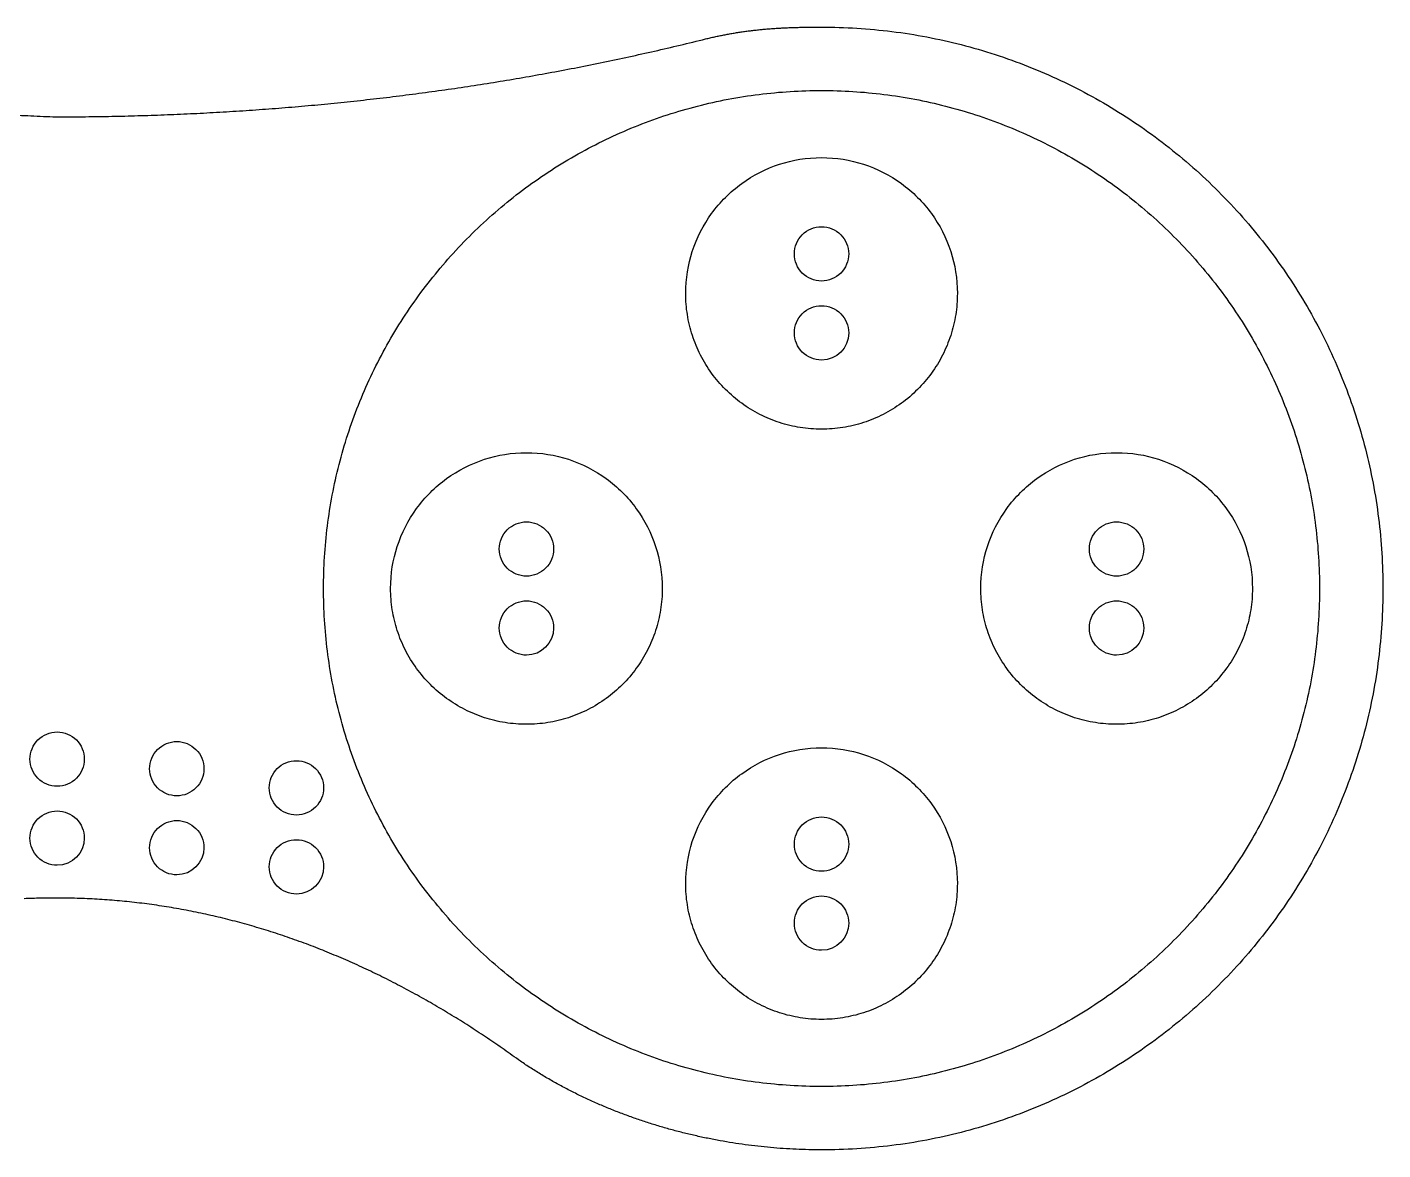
# Model space of a CAD drawing. Extents: x 27 to 174, y 196 to 259.
# Drawn here: x 98.9 to 173.8, y 196.5 to 258.5 of the extents above; entities that cross this region are included whole.
import ezdxf

# ---------------------------------------------------------------- set-up
doc = ezdxf.new("R2010")
doc.units = 0
doc.layers.add('Layer_1', color=7, linetype='CONTINUOUS')

msp = doc.modelspace()

# ---------------------------------------------------------------- linework, layer by layer
at = {"layer": 'Layer_1', "color": 1}
for points in [[(142.75267, 258.491859), (142.75267, 258.491859), (142.75267, 258.491859), (142.75267, 258.491859), (142.75267, 258.491859), (142.75267, 258.491859), (142.75267, 258.491859), (142.75267, 258.491859), (142.75267, 258.491859), (142.75267, 258.491859), (142.75267, 258.491859), (142.75267, 258.491859), (142.75267, 258.491859), (142.75267, 258.491859), (142.75267, 258.491859), (142.75267, 258.491859), (142.75267, 258.491859), (142.75267, 258.491859), (142.75267, 258.491859), (142.75267, 258.491859), (142.75267, 258.491859), (142.75267, 258.491859), (142.75267, 258.491859), (142.75267, 258.491859), (142.75267, 258.491859)], [(142.75267, 247.468976)], [(150.252666, 243.787697), (150.252666, 243.787697), (150.252666, 243.787697), (150.252666, 243.787697), (150.252666, 243.787697)], [(142.75267, 243.10642)], [(126.456837, 231.17314)], [(159.048502, 231.17314)], [(133.956833, 227.491861), (133.956833, 227.491861), (133.956833, 227.491861), (133.956833, 227.491861), (133.956833, 227.491861)], [(166.548498, 227.491861), (166.548498, 227.491861), (166.548498, 227.491861), (166.548498, 227.491861), (166.548498, 227.491861)], [(170.25267, 227.491859), (170.25267, 227.491859), (170.25267, 227.491859), (170.25267, 227.491859), (170.25267, 227.491859), (170.25267, 227.491859), (170.25267, 227.491859), (170.25267, 227.491859), (170.25267, 227.491859), (170.25267, 227.491859), (170.25267, 227.491859), (170.25267, 227.491859), (170.25267, 227.491859), (170.25267, 227.491859), (170.25267, 227.491859), (170.25267, 227.491859), (170.25267, 227.491859), (170.25267, 227.491859), (170.25267, 227.491859), (170.25267, 227.491859), (170.25267, 227.491859), (170.25267, 227.491859), (170.25267, 227.491859), (170.25267, 227.491859), (170.25267, 227.491859)], [(126.456837, 226.810584)], [(159.048502, 226.810584)], [(100.541521, 219.570992)], [(107.147085, 219.041828)], [(113.752652, 217.983501)], [(100.541521, 215.208436)], [(107.147085, 214.679272)], [(142.75267, 214.877307)], [(113.752652, 213.620945)], [(150.252666, 211.196028), (150.252666, 211.196028), (150.252666, 211.196028), (150.252666, 211.196028), (150.252666, 211.196028)], [(142.75267, 210.514751)]]:
    msp.add_lwpolyline(points, close=True, dxfattribs=at)
for points in [[(138.632759, 258.270058), (138.718552, 258.281535), (138.803963, 258.292439), (138.889049, 258.302798)], [(138.889049, 258.302798), (138.97472, 258.313229), (139.060062, 258.323106), (139.145131, 258.332459)], [(139.145131, 258.332459), (139.230997, 258.341898), (139.316586, 258.350803), (139.401958, 258.3592)], [(139.401958, 258.3592), (139.487888, 258.367653), (139.573598, 258.375592), (139.659148, 258.383046)], [(139.659148, 258.383046), (139.745201, 258.390544), (139.831093, 258.397551), (139.916884, 258.404097)], [(139.916884, 258.404097), (140.002675, 258.410643), (140.088367, 258.416728), (140.17402, 258.422382)], [(140.17402, 258.422382), (140.260112, 258.428064), (140.346165, 258.43331), (140.432242, 258.43815)], [(140.432242, 258.43815), (140.518027, 258.442973), (140.603836, 258.447393), (140.689731, 258.451439)], [(140.689731, 258.451439), (140.775347, 258.455471), (140.861049, 258.459132), (140.946899, 258.462451)], [(140.946899, 258.462451), (141.032497, 258.46576), (141.118242, 258.468728), (141.204195, 258.471385)], [(141.204195, 258.471385), (141.290147, 258.474043), (141.376307, 258.476388), (141.462736, 258.478452)], [(141.462736, 258.478452), (141.548301, 258.480495), (141.634129, 258.482261), (141.720279, 258.483778)], [(141.720279, 258.483778), (141.806093, 258.48529), (141.892227, 258.486555), (141.978739, 258.487601)], [(141.978739, 258.487601), (142.064139, 258.488634), (142.149908, 258.489453), (142.236101, 258.490086)], [(142.236101, 258.490086), (142.321959, 258.490716), (142.408238, 258.491162), (142.494994, 258.491448)], [(142.494994, 258.491448), (142.580406, 258.49173), (142.66628, 258.491859), (142.75267, 258.491859)], [(142.75267, 258.491859), (143.406594, 258.491859), (144.055789, 258.471612), (144.699663, 258.43171)], [(144.699663, 258.43171), (145.351477, 258.391315), (145.997838, 258.330779), (146.63813, 258.250715)], [(134.94141, 257.497992), (135.411123, 257.610191), (135.880517, 257.724898), (136.34959, 257.842127)], [(136.34959, 257.842127), (136.434092, 257.862345), (136.51793, 257.881946), (136.601143, 257.90095)], [(136.601143, 257.90095), (136.685895, 257.920305), (136.769998, 257.939039), (136.853494, 257.957173)], [(136.853494, 257.957173), (136.938315, 257.975595), (137.022509, 257.993397), (137.106118, 258.010599)], [(137.106118, 258.010599), (137.19105, 258.028072), (137.275378, 258.044927), (137.359147, 258.061184)], [(137.359147, 258.061184), (137.444236, 258.077697), (137.528749, 258.093593), (137.612732, 258.108895)], [(137.612732, 258.108895), (137.698203, 258.124468), (137.783127, 258.139424), (137.86755, 258.153789)], [(137.86755, 258.153789), (137.953148, 258.168353), (138.038233, 258.182308), (138.122856, 258.195679)], [(138.122856, 258.195679), (138.208426, 258.209199), (138.293523, 258.222121), (138.378201, 258.23447)], [(138.378201, 258.23447), (138.463461, 258.246905), (138.548295, 258.258759), (138.632759, 258.270058)], [(146.63813, 258.250715), (147.286067, 258.169695), (147.927789, 258.068678), (148.562659, 257.948302)], [(148.562659, 257.948302), (149.203697, 257.826756), (149.837748, 257.685474), (150.464159, 257.525109)], [(130.70048, 256.554411), (131.173404, 256.65197), (131.646021, 256.752003), (132.118328, 256.854525)], [(132.118328, 256.854525), (132.589638, 256.956832), (133.060639, 257.061617), (133.531326, 257.168897)], [(133.531326, 257.168897), (134.001669, 257.276099), (134.471698, 257.385792), (134.94141, 257.497992)], [(150.464159, 257.525109), (151.095482, 257.363487), (151.719044, 257.182484), (152.334172, 256.982769)], [(152.334172, 256.982769), (152.95381, 256.781591), (153.56489, 256.561427), (154.166726, 256.322964)], [(127.855772, 255.997969), (128.330704, 256.08583), (128.805338, 256.176143), (129.27967, 256.268922)], [(129.27967, 256.268922), (129.753577, 256.361617), (130.227182, 256.456775), (130.70048, 256.554411)], [(154.166726, 256.322964), (154.772133, 256.083087), (155.368185, 255.824692), (155.954185, 255.548479)], [(123.570208, 255.272467), (124.047625, 255.345867), (124.524756, 255.421678), (125.001597, 255.499915)], [(125.001597, 255.499915), (125.478051, 255.57809), (125.954216, 255.658687), (126.430088, 255.741723)], [(126.430088, 255.741723), (126.90561, 255.824698), (127.38084, 255.910108), (127.855772, 255.997969)], [(155.954185, 255.548479), (156.542916, 255.270979), (157.1215, 254.975494), (157.68923, 254.662732)], [(117.82497, 254.506061), (118.305107, 254.560475), (118.784976, 254.617241), (119.264574, 254.676376)], [(119.264574, 254.676376), (119.74382, 254.735468), (120.222796, 254.796925), (120.701495, 254.860762)], [(120.701495, 254.860762), (121.180194, 254.9246), (121.658617, 254.990819), (122.136759, 255.059434)], [(122.136759, 255.059434), (122.614858, 255.128043), (123.092676, 255.199049), (123.570208, 255.272467)], [(137.596474, 254.509262), (138.159998, 254.616158), (138.729607, 254.705859), (139.304737, 254.7778)], [(139.304737, 254.7778), (139.872772, 254.848853), (140.446192, 254.902582), (141.024451, 254.938439)], [(141.024451, 254.938439), (141.595972, 254.973879), (142.172221, 254.991863), (142.75267, 254.991863)], [(142.75267, 254.991863), (143.332764, 254.991863), (143.908663, 254.973901), (144.479841, 254.938504)], [(144.479841, 254.938504), (145.058063, 254.902671), (145.631448, 254.848969), (146.199448, 254.777944)], [(146.199448, 254.777944), (146.773806, 254.706125), (147.342659, 254.616592), (147.905443, 254.509911)], [(157.68923, 254.662732), (158.259114, 254.348784), (158.81806, 254.017429), (159.365353, 253.669382)], [(109.162371, 253.777695), (109.645057, 253.804446), (110.127504, 253.83345), (110.609707, 253.864723)], [(110.609707, 253.864723), (111.09144, 253.895965), (111.572929, 253.929471), (112.054169, 253.965257)], [(112.054169, 253.965257), (112.536116, 254.001096), (113.017814, 254.039221), (113.499258, 254.079649)], [(113.499258, 254.079649), (113.980703, 254.120077), (114.461894, 254.162807), (114.942827, 254.207856)], [(114.942827, 254.207856), (115.423633, 254.252893), (115.90418, 254.300247), (116.384466, 254.349935)], [(116.384466, 254.349935), (116.864898, 254.399637), (117.345067, 254.451674), (117.82497, 254.506061)], [(134.251356, 253.652635), (134.797109, 253.829863), (135.350346, 253.990487), (135.910471, 254.133913)], [(135.910471, 254.133913), (136.465893, 254.276134), (137.028088, 254.401444), (137.596474, 254.509262)], [(147.905443, 254.509911), (148.474322, 254.402075), (149.037, 254.276716), (149.592894, 254.134418)], [(149.592894, 254.134418), (150.153148, 253.991004), (150.706512, 253.830384), (151.252389, 253.653153)], [(97.699576, 253.661075), (98.16166, 253.638031), (98.624049, 253.616107), (99.086636, 253.59528)], [(99.086636, 253.59528), (99.549223, 253.574453), (100.012009, 253.554723), (100.47489, 253.536069)], [(100.47489, 253.536069), (100.95803, 253.536432), (101.44096, 253.538933), (101.923675, 253.543588)], [(101.923675, 253.543588), (102.406803, 253.548246), (102.889716, 253.555062), (103.37241, 253.564051)], [(103.37241, 253.564051), (103.85526, 253.573043), (104.337891, 253.584209), (104.820298, 253.597566)], [(104.820298, 253.597566), (105.303413, 253.610942), (105.786302, 253.626514), (106.268963, 253.644299)], [(106.268963, 253.644299), (106.751623, 253.662084), (107.234054, 253.682081), (107.716251, 253.704307)], [(107.716251, 253.704307), (108.198526, 253.726535), (108.680568, 253.750993), (109.162371, 253.777695)], [(131.040319, 252.380171), (131.5601, 252.625206), (132.088797, 252.854437), (132.625792, 253.067245)], [(132.625792, 253.067245), (133.159649, 253.27881), (133.701707, 253.474143), (134.251356, 253.652635)], [(151.252389, 253.653153), (151.802406, 253.474579), (152.344823, 253.279141), (152.879029, 253.067451)], [(152.879029, 253.067451), (153.415991, 252.854669), (153.944657, 252.625465), (154.464409, 252.38046)], [(159.365353, 253.669382), (159.913715, 253.320655), (160.450378, 252.955171), (160.97462, 252.573652)], [(129.501728, 251.594632), (130.005178, 251.872003), (130.518251, 252.134058), (131.040319, 252.380171)], [(154.464409, 252.38046), (154.986582, 252.134313), (155.499757, 251.872217), (156.003305, 251.594801)], [(160.97462, 252.573652), (161.500382, 252.191026), (162.013652, 251.792272), (162.513702, 251.378117)], [(128.014738, 250.7133), (128.500273, 251.022098), (128.996148, 251.316088), (129.501728, 251.594632)], [(156.003305, 251.594801), (156.508765, 251.316331), (157.004524, 251.022425), (157.489949, 250.713716)], [(138.344529, 249.856162), (138.974096, 250.314269), (139.67769, 250.676792), (140.433986, 250.922407)], [(140.433986, 250.922407), (141.164153, 251.159536), (141.943443, 251.287696), (142.752666, 251.287696)], [(142.752666, 251.287696), (143.561677, 251.287696), (144.34077, 251.159604), (145.070771, 250.922594)], [(145.070771, 250.922594), (145.827444, 250.676924), (146.531373, 250.314232), (147.161202, 249.855872)], [(162.513702, 251.378117), (163.013905, 250.963835), (163.50088, 250.534142), (163.973899, 250.089765)], [(126.586983, 249.741071), (127.052092, 250.079589), (127.528224, 250.403879), (128.014738, 250.7133)], [(157.489949, 250.713716), (157.976322, 250.404403), (158.45232, 250.080231), (158.917303, 249.741838)], [(163.973899, 250.089765), (164.44715, 249.645172), (164.906431, 249.185881), (165.351015, 248.712621)], [(125.221878, 248.680583), (125.665403, 249.047953), (126.120653, 249.401664), (126.586983, 249.741071)], [(136.684491, 248.196233), (137.14754, 248.832505), (137.708225, 249.393153), (138.344529, 249.856162)], [(147.161202, 249.855872), (147.797474, 249.392823), (148.358122, 248.832138), (148.821131, 248.195834)], [(158.917303, 249.741838), (159.383621, 249.402473), (159.838861, 249.048806), (160.282378, 248.681481)], [(123.927121, 247.538141), (124.346552, 247.932184), (124.778353, 248.313213), (125.221878, 248.680583)], [(160.282378, 248.681481), (160.726031, 248.314044), (161.157953, 247.93294), (161.577501, 247.538815)], [(165.351015, 248.712621), (165.795707, 248.239246), (166.225694, 247.751895), (166.640247, 247.251298)], [(135.617768, 246.105802), (135.863438, 246.862476), (136.22613, 247.566404), (136.684491, 248.196233)], [(148.821131, 248.195834), (149.279238, 247.566266), (149.641762, 246.862672), (149.887377, 246.106376)], [(122.705715, 246.316691), (123.100032, 246.736444), (123.507383, 247.143809), (123.927121, 247.538141)], [(141.69201, 247.029636), (141.973314, 247.310941), (142.354845, 247.468976), (142.75267, 247.468976)], [(142.75267, 247.468976), (143.150495, 247.468976), (143.532025, 247.310941), (143.81333, 247.029636)], [(161.577501, 247.538815), (161.997253, 247.144498), (162.404619, 246.737147), (162.798951, 246.317409)], [(166.640247, 247.251298), (167.05399, 246.751678), (167.45236, 246.238863), (167.83463, 245.713579)], [(141.25267, 245.968976), (141.25267, 246.366801), (141.410705, 246.748332), (141.69201, 247.029636)], [(143.81333, 247.029636), (144.094635, 246.748332), (144.25267, 246.366801), (144.25267, 245.968976)], [(121.56305, 245.021568), (121.930487, 245.465221), (122.31159, 245.897143), (122.705715, 246.316691)], [(135.252666, 243.787697), (135.252666, 244.596708), (135.380758, 245.375801), (135.617768, 246.105802)], [(141.69201, 244.908316), (141.410705, 245.18962), (141.25267, 245.571151), (141.25267, 245.968976)], [(144.25267, 245.968976), (144.25267, 245.571151), (144.094635, 245.18962), (143.81333, 244.908316)], [(149.887377, 246.106376), (150.124506, 245.37621), (150.252666, 244.59692), (150.252666, 243.787697)], [(162.798951, 246.317409), (163.192994, 245.897978), (163.574023, 245.466177), (163.941393, 245.022652)], [(167.83463, 245.713579), (168.216169, 245.189299), (168.58167, 244.652598), (168.930412, 244.104196)], [(120.502693, 243.656492), (120.842057, 244.12281), (121.195724, 244.578051), (121.56305, 245.021568)], [(142.75267, 244.468976), (142.354845, 244.468976), (141.973314, 244.627011), (141.69201, 244.908316)], [(143.81333, 244.908316), (143.532025, 244.627011), (143.150495, 244.468976), (142.75267, 244.468976)], [(163.941393, 245.022652), (164.308762, 244.579127), (164.662473, 244.123877), (165.00188, 243.657547)], [(168.930412, 244.104196), (169.278453, 243.556897), (169.609802, 242.997945), (169.923743, 242.428055)], [(119.530815, 242.229138), (119.840127, 242.715512), (120.1643, 243.191509), (120.502693, 243.656492)], [(135.345096, 242.613652), (135.283932, 242.999575), (135.252666, 243.392024), (135.252666, 243.787697)], [(150.252666, 243.787697), (150.252666, 243.392398), (150.221459, 243.000316), (150.160409, 242.614745)], [(165.00188, 243.657547), (165.340399, 243.192437), (165.664688, 242.716306), (165.974109, 242.229792)], [(135.619732, 241.470074), (135.498752, 241.842383), (135.406739, 242.224703), (135.345096, 242.613652)], [(141.25267, 241.60642), (141.25267, 242.004245), (141.410705, 242.385776), (141.69201, 242.66708)], [(141.69201, 242.66708), (141.973314, 242.948385), (142.354845, 243.10642), (142.75267, 243.10642)], [(142.75267, 243.10642), (143.150495, 243.10642), (143.532025, 242.948385), (143.81333, 242.66708)], [(143.81333, 242.66708), (144.094635, 242.385776), (144.25267, 242.004245), (144.25267, 241.60642)], [(150.160409, 242.614745), (150.098751, 242.225336), (150.006654, 241.842569), (149.885523, 241.469837)], [(118.64973, 240.742495), (118.9282, 241.247954), (119.222106, 241.743714), (119.530815, 242.229138)], [(165.974109, 242.229792), (166.282907, 241.744257), (166.576897, 241.248381), (166.855441, 240.742801)], [(169.923743, 242.428055), (170.236362, 241.860567), (170.531719, 241.282233), (170.809107, 240.693762)], [(136.07, 240.38298), (135.891687, 240.732988), (135.741126, 241.096491), (135.619732, 241.470074)], [(141.69201, 240.54576), (141.410705, 240.827064), (141.25267, 241.208595), (141.25267, 241.60642)], [(144.25267, 241.60642), (144.25267, 240.777993), (143.581097, 240.10642), (142.75267, 240.10642)], [(149.885523, 241.469837), (149.764116, 241.096258), (149.613543, 240.73276), (149.435218, 240.382758)], [(117.864071, 239.203598), (118.110218, 239.725771), (118.372314, 240.238946), (118.64973, 240.742495)], [(136.685198, 239.379034), (136.453443, 239.697986), (136.247909, 240.033766), (136.07, 240.38298)], [(142.75267, 240.10642), (142.354845, 240.10642), (141.973314, 240.264455), (141.69201, 240.54576)], [(149.435218, 240.382758), (149.257502, 240.03395), (149.052224, 239.698546), (148.820784, 239.379929)], [(166.855441, 240.742801), (167.132812, 240.239351), (167.394867, 239.726279), (167.64098, 239.204211)], [(170.809107, 240.693762), (171.085279, 240.107868), (171.34364, 239.511925), (171.583491, 238.906632)], [(117.17708, 237.618218), (117.389863, 238.15518), (117.619066, 238.683846), (117.864071, 239.203598)], [(137.449365, 238.484396), (137.169846, 238.763915), (136.914669, 239.063226), (136.685198, 239.379034)], [(148.820784, 239.379929), (148.591145, 239.063791), (148.33575, 238.764179), (148.055967, 238.484396)], [(167.64098, 239.204211), (167.886014, 238.68443), (168.115246, 238.155732), (168.328054, 237.618737)], [(171.583491, 238.906632), (171.82194, 238.304875), (172.042095, 237.693875), (172.243268, 237.07432)], [(138.344898, 237.719579), (138.02876, 237.949218), (137.729148, 238.204613), (137.449365, 238.484396)], [(148.055967, 238.484396), (147.776448, 238.204877), (147.477137, 237.9497), (147.161329, 237.720229)], [(116.591378, 235.991578), (116.769953, 236.541595), (116.96539, 237.084012), (117.17708, 237.618218)], [(139.347727, 237.105144), (138.998918, 237.282861), (138.663515, 237.488139), (138.344898, 237.719579)], [(147.161329, 237.720229), (146.842377, 237.488474), (146.506597, 237.28294), (146.157383, 237.105031)], [(168.328054, 237.618737), (168.539618, 237.08488), (168.734951, 236.542822), (168.913444, 235.993173)], [(140.434806, 236.65484), (140.061227, 236.776247), (139.697728, 236.92682), (139.347727, 237.105144)], [(141.579714, 236.379954), (141.190305, 236.441611), (140.807538, 236.533709), (140.434806, 236.65484)], [(145.070288, 236.654763), (144.697979, 236.533783), (144.31566, 236.441771), (143.92671, 236.380127)], [(146.157383, 237.105031), (145.807375, 236.926718), (145.443871, 236.776157), (145.070288, 236.654763)], [(172.243268, 237.07432), (172.443016, 236.459157), (172.624051, 235.835559), (172.785702, 235.204198)], [(116.110114, 234.332083), (116.253528, 234.892337), (116.414148, 235.445701), (116.591378, 235.991578)], [(142.752666, 236.287697), (142.357366, 236.287697), (141.965284, 236.318904), (141.579714, 236.379954)], [(143.92671, 236.380127), (143.540788, 236.318963), (143.148339, 236.287697), (142.752666, 236.287697)], [(168.913444, 235.993173), (169.090671, 235.44742), (169.251295, 234.894183), (169.394721, 234.334058)], [(172.785702, 235.204198), (172.94615, 234.577536), (173.0875, 233.943227), (173.209098, 233.301926)], [(122.048696, 233.560326), (122.678263, 234.018433), (123.381858, 234.380956), (124.138153, 234.626571)], [(124.138153, 234.626571), (124.86832, 234.8637), (125.64761, 234.99186), (126.456833, 234.99186)], [(126.456833, 234.99186), (127.265844, 234.99186), (128.044937, 234.863768), (128.774938, 234.626758)], [(128.774938, 234.626758), (129.531612, 234.381088), (130.23554, 234.018396), (130.865369, 233.560036)], [(154.640361, 233.560326), (155.269928, 234.018433), (155.973523, 234.380956), (156.729818, 234.626571)], [(156.729818, 234.626571), (157.459985, 234.8637), (158.239275, 234.99186), (159.048498, 234.99186)], [(159.048498, 234.99186), (159.857509, 234.99186), (160.636602, 234.863768), (161.366603, 234.626758)], [(161.366603, 234.626758), (162.123277, 234.381088), (162.827205, 234.018396), (163.457034, 233.560036)], [(115.734621, 232.644632), (115.842457, 233.213511), (115.967816, 233.776189), (116.110114, 234.332083)], [(169.394721, 234.334058), (169.536942, 233.778636), (169.662252, 233.216441), (169.77007, 232.648055)], [(120.388658, 231.900397), (120.851707, 232.536669), (121.412392, 233.097317), (122.048696, 233.560326)], [(130.865369, 233.560036), (131.501641, 233.096987), (132.06229, 232.536302), (132.525298, 231.899998)], [(152.980323, 231.900397), (153.443372, 232.536669), (154.004057, 233.097317), (154.640361, 233.560326)], [(163.457034, 233.560036), (164.093306, 233.096987), (164.653955, 232.536302), (165.116963, 231.899998)], [(173.209098, 233.301926), (173.329499, 232.666931), (173.430534, 232.025081), (173.511563, 231.377014)], [(115.466588, 230.938638), (115.538408, 231.512995), (115.62794, 232.081848), (115.734621, 232.644632)], [(169.77007, 232.648055), (169.876965, 232.084531), (169.966667, 231.514922), (170.038607, 230.939792)], [(119.321936, 229.809966), (119.567605, 230.56664), (119.930298, 231.270568), (120.388658, 231.900397)], [(132.525298, 231.899998), (132.983405, 231.27043), (133.345929, 230.566836), (133.591544, 229.81054)], [(151.913601, 229.809966), (152.15927, 230.56664), (152.521963, 231.270568), (152.980323, 231.900397)], [(165.116963, 231.899998), (165.57507, 231.27043), (165.937594, 230.566836), (166.183209, 229.81054)], [(173.511563, 231.377014), (173.591671, 230.736321), (173.652227, 230.089552), (173.692615, 229.437322)], [(115.306028, 229.21903), (115.341862, 229.797252), (115.395564, 230.370637), (115.466588, 230.938638)], [(124.956837, 229.67314), (124.956837, 230.070965), (125.114872, 230.452496), (125.396177, 230.7338)], [(125.396177, 230.7338), (125.677481, 231.015105), (126.059012, 231.17314), (126.456837, 231.17314)], [(126.456837, 231.17314), (126.854662, 231.17314), (127.236193, 231.015105), (127.517497, 230.7338)], [(127.517497, 230.7338), (127.798802, 230.452496), (127.956837, 230.070965), (127.956837, 229.67314)], [(157.548502, 229.67314), (157.548502, 230.070965), (157.706537, 230.452496), (157.987842, 230.7338)], [(157.987842, 230.7338), (158.269146, 231.015105), (158.650677, 231.17314), (159.048502, 231.17314)], [(159.048502, 231.17314), (159.446327, 231.17314), (159.827858, 231.015105), (160.109162, 230.7338)], [(160.109162, 230.7338), (160.390467, 230.452496), (160.548502, 230.070965), (160.548502, 229.67314)], [(170.038607, 230.939792), (170.109661, 230.371757), (170.163389, 229.798337), (170.199247, 229.220078)], [(115.25267, 227.491859), (115.25267, 228.071953), (115.270631, 228.647852), (115.306028, 229.21903)], [(118.956833, 227.491861), (118.956833, 228.300872), (119.084926, 229.079965), (119.321936, 229.809966)], [(125.396177, 228.61248), (125.114872, 228.893784), (124.956837, 229.275315), (124.956837, 229.67314)], [(127.956837, 229.67314), (127.956837, 229.275315), (127.798802, 228.893784), (127.517497, 228.61248)], [(133.591544, 229.81054), (133.828673, 229.080374), (133.956833, 228.301084), (133.956833, 227.491861)], [(151.548498, 227.491861), (151.548498, 228.300872), (151.676591, 229.079965), (151.913601, 229.809966)], [(157.987842, 228.61248), (157.706537, 228.893784), (157.548502, 229.275315), (157.548502, 229.67314)], [(160.548502, 229.67314), (160.548502, 229.275315), (160.390467, 228.893784), (160.109162, 228.61248)], [(166.183209, 229.81054), (166.420338, 229.080374), (166.548498, 228.301084), (166.548498, 227.491861)], [(170.199247, 229.220078), (170.234687, 228.648557), (170.25267, 228.072308), (170.25267, 227.491859)], [(173.692615, 229.437322), (173.732455, 228.793949), (173.75267, 228.145263), (173.75267, 227.491856)], [(126.456837, 228.17314), (126.059012, 228.17314), (125.677481, 228.331175), (125.396177, 228.61248)], [(127.517497, 228.61248), (127.236193, 228.331175), (126.854662, 228.17314), (126.456837, 228.17314)], [(159.048502, 228.17314), (158.650677, 228.17314), (158.269146, 228.331175), (157.987842, 228.61248)], [(160.109162, 228.61248), (159.827858, 228.331175), (159.446327, 228.17314), (159.048502, 228.17314)], [(115.306093, 225.76364), (115.270653, 226.335161), (115.25267, 226.91141), (115.25267, 227.491859)], [(119.049263, 226.317816), (118.988099, 226.703739), (118.956833, 227.096188), (118.956833, 227.491861)], [(133.956833, 227.491861), (133.956833, 227.096562), (133.925626, 226.70448), (133.864576, 226.318909)], [(151.640928, 226.317816), (151.579764, 226.703739), (151.548498, 227.096188), (151.548498, 227.491861)], [(166.548498, 227.491861), (166.548498, 227.096562), (166.517291, 226.70448), (166.456241, 226.318909)], [(170.25267, 227.491859), (170.25267, 226.911765), (170.234709, 226.335866), (170.199312, 225.764688)], [(173.75267, 227.491856), (173.75267, 226.837932), (173.732423, 226.188737), (173.692521, 225.544863)], [(119.323899, 225.174238), (119.202919, 225.546547), (119.110907, 225.928867), (119.049263, 226.317816)], [(124.956837, 225.310584), (124.956837, 225.708409), (125.114872, 226.08994), (125.396177, 226.371244)], [(125.396177, 226.371244), (125.677481, 226.652549), (126.059012, 226.810584), (126.456837, 226.810584)], [(126.456837, 226.810584), (126.854662, 226.810584), (127.236193, 226.652549), (127.517497, 226.371244)], [(127.517497, 226.371244), (127.798802, 226.08994), (127.956837, 225.708409), (127.956837, 225.310584)], [(133.864576, 226.318909), (133.802919, 225.9295), (133.710821, 225.546733), (133.58969, 225.174001)], [(151.915564, 225.174238), (151.794584, 225.546547), (151.702572, 225.928867), (151.640928, 226.317816)], [(157.548502, 225.310584), (157.548502, 225.708409), (157.706537, 226.08994), (157.987842, 226.371244)], [(157.987842, 226.371244), (158.269146, 226.652549), (158.650677, 226.810584), (159.048502, 226.810584)], [(159.048502, 226.810584), (159.446327, 226.810584), (159.827858, 226.652549), (160.109162, 226.371244)], [(160.109162, 226.371244), (160.390467, 226.08994), (160.548502, 225.708409), (160.548502, 225.310584)], [(166.456241, 226.318909), (166.394584, 225.9295), (166.302486, 225.546733), (166.181355, 225.174001)], [(115.466733, 224.043926), (115.39568, 224.611961), (115.341951, 225.185381), (115.306093, 225.76364)], [(170.199312, 225.764688), (170.163478, 225.186466), (170.109776, 224.613081), (170.038752, 224.045081)], [(173.692521, 225.544863), (173.652126, 224.893049), (173.59159, 224.246688), (173.511526, 223.606396)], [(119.774167, 224.087144), (119.595854, 224.437152), (119.445293, 224.800655), (119.323899, 225.174238)], [(125.396177, 224.249924), (125.114872, 224.531228), (124.956837, 224.912759), (124.956837, 225.310584)], [(127.956837, 225.310584), (127.956837, 224.482157), (127.285264, 223.810584), (126.456837, 223.810584)], [(133.58969, 225.174001), (133.468283, 224.800422), (133.31771, 224.436924), (133.139386, 224.086922)], [(152.365832, 224.087144), (152.187519, 224.437152), (152.036958, 224.800655), (151.915564, 225.174238)], [(157.987842, 224.249924), (157.706537, 224.531228), (157.548502, 224.912759), (157.548502, 225.310584)], [(160.548502, 225.310584), (160.548502, 224.482157), (159.876929, 223.810584), (159.048502, 223.810584)], [(166.181355, 225.174001), (166.059948, 224.800422), (165.909375, 224.436924), (165.731051, 224.086922)], [(115.73527, 222.335663), (115.628375, 222.899187), (115.538674, 223.468797), (115.466733, 224.043926)], [(120.389365, 223.083198), (120.15761, 223.40215), (119.952076, 223.73793), (119.774167, 224.087144)], [(126.456837, 223.810584), (126.059012, 223.810584), (125.677481, 223.968619), (125.396177, 224.249924)], [(133.139386, 224.086922), (132.961669, 223.738114), (132.756391, 223.40271), (132.524951, 223.084093)], [(152.98103, 223.083198), (152.749275, 223.40215), (152.543741, 223.73793), (152.365832, 224.087144)], [(159.048502, 223.810584), (158.650677, 223.810584), (158.269146, 223.968619), (157.987842, 224.249924)], [(165.731051, 224.086922), (165.553334, 223.738114), (165.348056, 223.40271), (165.116616, 223.084093)], [(170.038752, 224.045081), (169.966932, 223.470723), (169.8774, 222.90187), (169.770719, 222.339086)], [(173.511526, 223.606396), (173.430506, 222.95846), (173.329489, 222.316737), (173.209113, 221.681867)], [(121.153532, 222.18856), (120.874013, 222.468079), (120.618836, 222.76739), (120.389365, 223.083198)], [(132.524951, 223.084093), (132.295312, 222.767955), (132.039917, 222.468343), (131.760134, 222.18856)], [(153.745197, 222.18856), (153.465678, 222.468079), (153.210501, 222.76739), (152.98103, 223.083198)], [(165.116616, 223.084093), (164.886977, 222.767955), (164.631582, 222.468343), (164.351799, 222.18856)], [(116.11062, 220.64966), (115.968398, 221.205082), (115.843088, 221.767277), (115.73527, 222.335663)], [(122.049065, 221.423743), (121.732927, 221.653382), (121.433315, 221.908777), (121.153532, 222.18856)], [(131.760134, 222.18856), (131.480615, 221.909041), (131.181304, 221.653864), (130.865496, 221.424393)], [(154.64073, 221.423743), (154.324592, 221.653382), (154.02498, 221.908777), (153.745197, 222.18856)], [(164.351799, 222.18856), (164.07228, 221.909041), (163.772969, 221.653864), (163.457161, 221.424393)], [(169.770719, 222.339086), (169.662882, 221.770207), (169.537524, 221.20753), (169.395226, 220.651635)], [(173.209113, 221.681867), (173.087567, 221.04083), (172.946285, 220.406778), (172.78592, 219.780367)], [(123.051894, 220.809308), (122.703086, 220.987025), (122.367682, 221.192303), (122.049065, 221.423743)], [(130.865496, 221.424393), (130.546544, 221.192638), (130.210764, 220.987104), (129.86155, 220.809195)], [(155.643559, 220.809308), (155.294751, 220.987025), (154.959347, 221.192303), (154.64073, 221.423743)], [(163.457161, 221.424393), (163.138209, 221.192638), (162.802429, 220.987104), (162.453215, 220.809195)], [(116.591897, 218.990545), (116.41467, 219.536298), (116.254045, 220.089535), (116.11062, 220.64966)], [(124.138973, 220.359004), (123.765394, 220.480411), (123.401896, 220.630984), (123.051894, 220.809308)], [(125.283881, 220.084118), (124.894472, 220.145775), (124.511705, 220.237873), (124.138973, 220.359004)], [(128.774456, 220.358927), (128.402147, 220.237947), (128.019827, 220.145935), (127.630878, 220.084291)], [(129.86155, 220.809195), (129.511542, 220.630882), (129.148039, 220.480321), (128.774456, 220.358927)], [(156.730638, 220.359004), (156.357059, 220.480411), (155.993561, 220.630984), (155.643559, 220.809308)], [(157.875546, 220.084118), (157.486137, 220.145775), (157.10337, 220.237873), (156.730638, 220.359004)], [(161.366121, 220.358927), (160.993812, 220.237947), (160.611492, 220.145935), (160.222543, 220.084291)], [(162.453215, 220.809195), (162.103207, 220.630882), (161.739704, 220.480321), (161.366121, 220.358927)], [(169.395226, 220.651635), (169.251812, 220.091381), (169.091192, 219.538017), (168.913961, 218.99214)], [(99.480861, 219.131652), (99.762165, 219.412957), (100.143696, 219.570992), (100.541521, 219.570992)], [(100.541521, 219.570992), (100.939346, 219.570992), (101.320877, 219.412957), (101.602181, 219.131652)], [(126.456833, 219.991861), (126.061534, 219.991861), (125.669452, 220.023068), (125.283881, 220.084118)], [(127.630878, 220.084291), (127.244955, 220.023127), (126.852506, 219.991861), (126.456833, 219.991861)], [(159.048498, 219.991861), (158.653199, 219.991861), (158.261117, 220.023068), (157.875546, 220.084118)], [(160.222543, 220.084291), (159.83662, 220.023127), (159.444171, 219.991861), (159.048498, 219.991861)], [(172.78592, 219.780367), (172.624299, 219.149044), (172.443295, 218.525483), (172.243581, 217.910354)], [(99.041521, 218.070992), (99.041521, 218.468817), (99.199556, 218.850348), (99.480861, 219.131652)], [(101.602181, 219.131652), (101.883486, 218.850348), (102.041521, 218.468817), (102.041521, 218.070992)], [(106.086425, 218.602488), (106.367729, 218.883793), (106.74926, 219.041828), (107.147085, 219.041828)], [(107.147085, 219.041828), (107.54491, 219.041828), (107.926441, 218.883793), (108.207745, 218.602488)], [(117.177287, 217.364981), (116.965722, 217.898838), (116.770389, 218.440896), (116.591897, 218.990545)], [(140.433986, 218.330738), (141.164153, 218.567867), (141.943443, 218.696027), (142.752666, 218.696027)], [(142.752666, 218.696027), (143.561677, 218.696027), (144.34077, 218.567935), (145.070771, 218.330925)], [(168.913961, 218.99214), (168.735387, 218.442123), (168.539949, 217.899706), (168.328259, 217.365501)], [(99.480861, 217.010332), (99.199556, 217.291636), (99.041521, 217.673167), (99.041521, 218.070992)], [(102.041521, 218.070992), (102.041521, 217.673167), (101.883486, 217.291636), (101.602181, 217.010332)], [(105.647085, 217.541828), (105.647085, 217.939653), (105.80512, 218.321184), (106.086425, 218.602488)], [(108.207745, 218.602488), (108.48905, 218.321184), (108.647085, 217.939653), (108.647085, 217.541828)], [(112.691992, 217.544161), (112.973296, 217.825466), (113.354827, 217.983501), (113.752652, 217.983501)], [(113.752652, 217.983501), (114.150477, 217.983501), (114.532008, 217.825466), (114.813312, 217.544161)], [(138.344529, 217.264493), (138.974096, 217.7226), (139.67769, 218.085123), (140.433986, 218.330738)], [(145.070771, 218.330925), (145.827444, 218.085255), (146.531373, 217.722563), (147.161202, 217.264203)], [(172.243581, 217.910354), (172.042403, 217.290717), (171.822239, 216.679637), (171.583776, 216.0778)], [(106.086425, 216.481168), (105.80512, 216.762472), (105.647085, 217.144003), (105.647085, 217.541828)], [(108.647085, 217.541828), (108.647085, 217.144003), (108.48905, 216.762472), (108.207745, 216.481168)], [(112.252652, 216.483501), (112.252652, 216.881326), (112.410687, 217.262857), (112.691992, 217.544161)], [(114.813312, 217.544161), (115.094617, 217.262857), (115.252652, 216.881326), (115.252652, 216.483501)], [(117.864361, 215.779508), (117.619326, 216.299289), (117.390095, 216.827986), (117.177287, 217.364981)], [(136.684491, 215.604564), (137.14754, 216.240836), (137.708225, 216.801484), (138.344529, 217.264493)], [(147.161202, 217.264203), (147.797474, 216.801154), (148.358122, 216.240469), (148.821131, 215.604165)], [(168.328259, 217.365501), (168.115477, 216.828538), (167.886273, 216.299872), (167.641268, 215.78012)], [(100.541521, 216.570992), (100.143696, 216.570992), (99.762165, 216.729027), (99.480861, 217.010332)], [(101.602181, 217.010332), (101.320877, 216.729027), (100.939346, 216.570992), (100.541521, 216.570992)], [(107.147085, 216.041828), (106.74926, 216.041828), (106.367729, 216.199863), (106.086425, 216.481168)], [(108.207745, 216.481168), (107.926441, 216.199863), (107.54491, 216.041828), (107.147085, 216.041828)], [(112.691992, 215.422841), (112.410687, 215.704145), (112.252652, 216.085676), (112.252652, 216.483501)], [(115.252652, 216.483501), (115.252652, 216.085676), (115.094617, 215.704145), (114.813312, 215.422841)], [(118.649899, 214.240917), (118.372529, 214.744367), (118.110473, 215.25744), (117.864361, 215.779508)], [(167.641268, 215.78012), (167.395122, 215.257947), (167.133026, 214.744772), (166.855609, 214.241223)], [(171.583776, 216.0778), (171.343898, 215.472394), (171.085503, 214.876342), (170.80929, 214.290342)], [(99.480861, 214.769096), (99.762165, 215.050401), (100.143696, 215.208436), (100.541521, 215.208436)], [(100.541521, 215.208436), (100.939346, 215.208436), (101.320877, 215.050401), (101.602181, 214.769096)], [(113.752652, 214.983501), (113.354827, 214.983501), (112.973296, 215.141536), (112.691992, 215.422841)], [(114.813312, 215.422841), (114.532008, 215.141536), (114.150477, 214.983501), (113.752652, 214.983501)], [(135.617768, 213.514133), (135.863438, 214.270807), (136.22613, 214.974735), (136.684491, 215.604564)], [(148.821131, 215.604165), (149.279238, 214.974597), (149.641762, 214.271003), (149.887377, 213.514707)], [(99.041521, 213.708436), (99.041521, 214.106261), (99.199556, 214.487792), (99.480861, 214.769096)], [(101.602181, 214.769096), (101.883486, 214.487792), (102.041521, 214.106261), (102.041521, 213.708436)], [(105.647085, 213.179272), (105.647085, 213.577097), (105.80512, 213.958628), (106.086425, 214.239932)], [(106.086425, 214.239932), (106.367729, 214.521237), (106.74926, 214.679272), (107.147085, 214.679272)], [(107.147085, 214.679272), (107.54491, 214.679272), (107.926441, 214.521237), (108.207745, 214.239932)], [(108.207745, 214.239932), (108.48905, 213.958628), (108.647085, 213.577097), (108.647085, 213.179272)], [(119.531231, 212.753927), (119.222433, 213.239462), (118.928444, 213.735337), (118.649899, 214.240917)], [(141.25267, 213.377307), (141.25267, 213.775132), (141.410705, 214.156663), (141.69201, 214.437967)], [(141.69201, 214.437967), (141.973314, 214.719272), (142.354845, 214.877307), (142.75267, 214.877307)], [(142.75267, 214.877307), (143.150495, 214.877307), (143.532025, 214.719272), (143.81333, 214.437967)], [(143.81333, 214.437967), (144.094635, 214.156663), (144.25267, 213.775132), (144.25267, 213.377307)], [(166.855609, 214.241223), (166.57714, 213.735764), (166.283233, 213.240005), (165.974525, 212.75458)], [(170.80929, 214.290342), (170.53179, 213.701611), (170.236305, 213.123027), (169.923544, 212.555297)], [(99.480861, 212.647776), (99.199556, 212.92908), (99.041521, 213.310611), (99.041521, 213.708436)], [(102.041521, 213.708436), (102.041521, 212.880009), (101.369948, 212.208436), (100.541521, 212.208436)], [(112.691992, 213.181605), (112.973296, 213.46291), (113.354827, 213.620945), (113.752652, 213.620945)], [(113.752652, 213.620945), (114.150477, 213.620945), (114.532008, 213.46291), (114.813312, 213.181605)], [(135.252666, 211.196028), (135.252666, 212.005039), (135.380758, 212.784132), (135.617768, 213.514133)], [(149.887377, 213.514707), (150.124506, 212.784541), (150.252666, 212.005251), (150.252666, 211.196028)], [(100.541521, 212.208436), (100.143696, 212.208436), (99.762165, 212.366471), (99.480861, 212.647776)], [(106.086425, 212.118612), (105.80512, 212.399916), (105.647085, 212.781447), (105.647085, 213.179272)], [(108.647085, 213.179272), (108.647085, 212.350845), (107.975512, 211.679272), (107.147085, 211.679272)], [(112.252652, 212.120945), (112.252652, 212.51877), (112.410687, 212.900301), (112.691992, 213.181605)], [(114.813312, 213.181605), (115.094617, 212.900301), (115.252652, 212.51877), (115.252652, 212.120945)], [(120.50346, 211.326172), (120.164942, 211.791281), (119.840652, 212.267413), (119.531231, 212.753927)], [(141.69201, 212.316647), (141.410705, 212.597951), (141.25267, 212.979482), (141.25267, 213.377307)], [(144.25267, 213.377307), (144.25267, 212.979482), (144.094635, 212.597951), (143.81333, 212.316647)], [(165.974525, 212.75458), (165.665212, 212.268207), (165.34104, 211.792209), (165.002647, 211.327226)], [(107.147085, 211.679272), (106.74926, 211.679272), (106.367729, 211.837307), (106.086425, 212.118612)], [(112.691992, 211.060285), (112.410687, 211.341589), (112.252652, 211.72312), (112.252652, 212.120945)], [(115.252652, 212.120945), (115.252652, 211.292518), (114.581079, 210.620945), (113.752652, 210.620945)], [(142.75267, 211.877307), (142.354845, 211.877307), (141.973314, 212.035342), (141.69201, 212.316647)], [(143.81333, 212.316647), (143.532025, 212.035342), (143.150495, 211.877307), (142.75267, 211.877307)], [(169.923544, 212.555297), (169.609596, 211.985413), (169.27824, 211.426467), (168.930193, 210.879175)], [(121.563948, 209.961067), (121.196578, 210.404592), (120.842867, 210.859842), (120.50346, 211.326172)], [(135.345096, 210.021983), (135.283932, 210.407906), (135.252666, 210.800355), (135.252666, 211.196028)], [(150.252666, 211.196028), (150.252666, 210.800729), (150.221459, 210.408647), (150.160409, 210.023076)], [(165.002647, 211.327226), (164.663282, 210.860908), (164.309615, 210.405668), (163.94229, 209.962151)], [(99.631349, 210.388429), (99.327762, 210.381911), (99.025013, 210.372326), (98.723121, 210.359655)], [(100.5417, 210.398786), (100.237429, 210.398373), (99.933972, 210.394925), (99.631349, 210.388429)], [(101.645308, 210.381449), (101.278665, 210.392447), (100.910795, 210.398249), (100.5417, 210.398786)], [(113.752652, 210.620945), (113.354827, 210.620945), (112.973296, 210.77898), (112.691992, 211.060285)], [(141.69201, 210.075411), (141.973314, 210.356716), (142.354845, 210.514751), (142.75267, 210.514751)], [(142.75267, 210.514751), (143.150495, 210.514751), (143.532025, 210.356716), (143.81333, 210.075411)], [(168.930193, 210.879175), (168.581466, 210.330812), (168.215983, 209.794149), (167.834463, 209.269907)], [(102.747974, 210.332561), (102.381662, 210.354068), (102.014106, 210.370387), (101.645308, 210.381449)], [(103.847978, 210.252127), (103.482567, 210.284124), (103.115898, 210.310959), (102.747974, 210.332561)], [(104.946463, 210.140014), (104.581575, 210.182557), (104.215412, 210.219952), (103.847978, 210.252127)], [(106.040094, 209.996606), (105.676832, 210.049535), (105.312288, 210.097362), (104.946463, 210.140014)], [(107.128795, 209.822098), (106.767186, 209.885348), (106.404284, 209.943541), (106.040094, 209.996606)], [(108.21396, 209.616396), (107.853542, 209.69001), (107.49182, 209.758602), (107.128795, 209.822098)], [(122.70639, 208.66631), (122.312347, 209.085741), (121.931318, 209.517541), (121.563948, 209.961067)], [(135.619732, 208.878405), (135.498752, 209.250714), (135.406739, 209.633034), (135.345096, 210.021983)], [(141.25267, 209.014751), (141.25267, 209.412576), (141.410705, 209.794107), (141.69201, 210.075411)], [(143.81333, 210.075411), (144.094635, 209.794107), (144.25267, 209.412576), (144.25267, 209.014751)], [(150.160409, 210.023076), (150.098751, 209.633667), (150.006654, 209.2509), (149.885523, 208.878168)], [(163.94229, 209.962151), (163.574853, 209.518498), (163.193749, 209.086575), (162.799625, 208.667028)], [(109.292347, 209.380317), (108.934194, 209.463992), (108.574731, 209.54271), (108.21396, 209.616396)], [(110.363571, 209.11431), (110.007809, 209.207894), (109.650734, 209.296588), (109.292347, 209.380317)], [(111.426137, 208.819189), (111.073262, 208.922396), (110.719072, 209.020795), (110.363571, 209.11431)], [(141.69201, 207.954091), (141.410705, 208.235395), (141.25267, 208.616926), (141.25267, 209.014751)], [(144.25267, 209.014751), (144.25267, 208.186324), (143.581097, 207.514751), (142.75267, 207.514751)], [(167.834463, 209.269907), (167.451838, 208.744145), (167.053084, 208.230875), (166.638929, 207.730826)], [(112.479727, 208.495564), (112.129844, 208.608189), (111.778646, 208.716088), (111.426137, 208.819189)], [(113.525431, 208.143586), (113.178179, 208.265588), (112.82961, 208.382939), (112.479727, 208.495564)], [(114.561719, 207.764274), (114.217605, 207.895301), (113.872174, 208.021762), (113.525431, 208.143586)], [(123.927839, 207.444903), (123.508087, 207.83922), (123.100722, 208.246571), (122.70639, 208.66631)], [(136.07, 207.791311), (135.891687, 208.141319), (135.741126, 208.504822), (135.619732, 208.878405)], [(149.885523, 208.878168), (149.764116, 208.504589), (149.613543, 208.141091), (149.435218, 207.791089)], [(162.799625, 208.667028), (162.405308, 208.247275), (161.997957, 207.83991), (161.578219, 207.445578)], [(115.588446, 207.358257), (115.247517, 207.498098), (114.905274, 207.633461), (114.561719, 207.764274)], [(125.222962, 206.302238), (124.77931, 206.669675), (124.347387, 207.050779), (123.927839, 207.444903)], [(136.685198, 206.787365), (136.453443, 207.106317), (136.247909, 207.442097), (136.07, 207.791311)], [(142.75267, 207.514751), (142.354845, 207.514751), (141.973314, 207.672786), (141.69201, 207.954091)], [(149.435218, 207.791089), (149.257502, 207.442281), (149.052224, 207.106877), (148.820784, 206.78826)], [(161.578219, 207.445578), (161.158787, 207.051535), (160.726987, 206.670506), (160.283462, 206.303136)], [(166.638929, 207.730826), (166.224647, 207.230623), (165.794954, 206.743648), (165.350577, 206.270628)], [(116.604316, 206.926686), (116.267001, 207.074946), (115.928377, 207.218827), (115.588446, 207.358257)], [(117.60945, 206.470196), (117.275708, 206.626665), (116.940663, 206.778852), (116.604316, 206.926686)], [(137.449365, 205.892727), (137.169846, 206.172246), (136.914669, 206.471557), (136.685198, 206.787365)], [(148.820784, 206.78826), (148.591145, 206.472122), (148.33575, 206.17251), (148.055967, 205.892727)], [(118.602889, 205.989946), (118.273038, 206.154231), (117.941891, 206.314338), (117.60945, 206.470196)], [(119.584721, 205.486651), (119.258732, 205.658515), (118.931453, 205.826303), (118.602889, 205.989946)], [(126.588038, 205.241881), (126.12172, 205.581245), (125.66648, 205.934913), (125.222962, 206.302238)], [(160.283462, 206.303136), (159.839936, 205.935766), (159.384687, 205.582055), (158.918357, 205.242648)], [(165.350577, 206.270628), (164.905984, 205.797378), (164.446693, 205.338097), (163.973433, 204.893513)], [(120.555033, 204.961017), (120.232876, 205.140225), (119.909438, 205.31546), (119.584721, 205.486651)], [(128.015392, 204.270003), (127.529018, 204.579315), (127.053021, 204.903488), (126.588038, 205.241881)], [(138.344898, 205.12791), (138.02876, 205.357549), (137.729148, 205.612944), (137.449365, 205.892727)], [(148.055967, 205.892727), (147.776448, 205.613208), (147.477137, 205.358031), (147.161329, 205.12856)], [(158.918357, 205.242648), (158.453247, 204.904129), (157.977116, 204.57984), (157.490602, 204.270419)], [(121.51274, 204.41442), (121.194774, 204.600506), (120.875537, 204.782728), (120.555033, 204.961017)], [(122.458712, 203.847161), (122.144649, 204.040034), (121.829324, 204.229142), (121.51274, 204.41442)], [(139.347727, 204.513475), (138.998918, 204.691192), (138.663515, 204.89647), (138.344898, 205.12791)], [(140.434806, 204.063171), (140.061227, 204.184578), (139.697728, 204.335151), (139.347727, 204.513475)], [(146.157383, 204.513362), (145.807375, 204.335049), (145.443871, 204.184488), (145.070288, 204.063094)], [(147.161329, 205.12856), (146.842377, 204.896805), (146.506597, 204.691271), (146.157383, 204.513362)], [(163.973433, 204.893513), (163.500058, 204.448821), (163.012707, 204.018834), (162.51211, 203.604282)], [(123.393473, 203.259661), (123.083139, 203.459185), (122.771551, 203.65504), (122.458712, 203.847161)], [(129.502035, 203.388918), (128.996576, 203.667388), (128.500816, 203.961294), (128.015392, 204.270003)], [(141.579714, 203.788285), (141.190305, 203.849942), (140.807538, 203.94204), (140.434806, 204.063171)], [(142.752666, 203.696028), (142.357366, 203.696028), (141.965284, 203.727235), (141.579714, 203.788285)], [(143.92671, 203.788458), (143.540788, 203.727294), (143.148339, 203.696028), (142.752666, 203.696028)], [(145.070288, 204.063094), (144.697979, 203.942114), (144.31566, 203.850102), (143.92671, 203.788458)], [(157.490602, 204.270419), (157.005067, 203.961621), (156.509192, 203.667631), (156.003611, 203.389087)], [(124.315084, 202.653931), (124.00912, 202.859421), (123.701916, 203.061353), (123.393473, 203.259661)], [(131.040932, 202.603259), (130.518758, 202.849406), (130.005583, 203.111501), (129.502035, 203.388918)], [(156.003611, 203.389087), (155.500162, 203.111716), (154.987089, 202.849661), (154.465021, 202.603548)], [(162.51211, 203.604282), (162.01249, 203.190538), (161.499675, 202.792169), (160.974391, 202.409898)], [(125.224657, 202.030068), (124.922696, 202.241502), (124.619504, 202.449478), (124.315084, 202.653931)], [(132.626312, 201.916268), (132.08935, 202.12905), (131.560683, 202.358254), (131.040932, 202.603259)], [(154.465021, 202.603548), (153.94524, 202.358513), (153.416542, 202.129282), (152.879548, 201.916474)], [(160.974391, 202.409898), (160.450112, 202.02836), (159.913411, 201.662859), (159.365009, 201.314117)], [(126.12262, 201.388536), (125.824519, 201.605763), (125.525198, 201.819629), (125.224657, 202.030068)], [(134.252951, 201.330566), (133.702934, 201.50914), (133.160518, 201.704578), (132.626312, 201.916268)], [(152.879548, 201.916474), (152.345691, 201.704909), (151.803633, 201.509576), (151.253984, 201.331084)], [(126.709475, 201.000469), (126.511223, 201.127472), (126.315569, 201.256842), (126.12262, 201.388536)], [(127.307167, 200.629453), (127.10545, 200.750769), (126.906184, 200.874454), (126.709475, 201.000469)], [(135.912446, 200.849301), (135.352192, 200.992715), (134.798828, 201.153335), (134.252951, 201.330566)], [(137.599897, 200.473808), (137.031018, 200.581644), (136.468341, 200.707003), (135.912446, 200.849301)], [(149.594869, 200.849806), (149.039447, 200.707585), (148.477252, 200.582275), (147.908866, 200.474457)], [(151.253984, 201.331084), (150.708231, 201.153856), (150.154994, 200.993232), (149.594869, 200.849806)], [(159.365009, 201.314117), (158.81771, 200.966076), (158.258758, 200.634727), (157.688868, 200.320786)], [(127.915639, 200.27487), (127.710464, 200.390698), (127.507606, 200.508906), (127.307167, 200.629453)], [(128.532477, 199.937493), (128.324657, 200.047588), (128.11901, 200.160061), (127.915639, 200.27487)], [(129.158939, 199.616071), (128.948034, 199.720836), (128.73918, 199.827989), (128.532477, 199.937493)], [(139.305892, 200.205775), (138.731534, 200.277594), (138.162681, 200.367127), (137.599897, 200.473808)], [(141.025499, 200.045215), (140.447277, 200.081048), (139.873892, 200.13475), (139.305892, 200.205775)], [(142.75267, 199.991856), (142.172576, 199.991856), (141.596677, 200.009818), (141.025499, 200.045215)], [(144.480889, 200.04528), (143.909368, 200.00984), (143.333119, 199.991856), (142.75267, 199.991856)], [(146.200603, 200.205919), (145.632568, 200.134866), (145.059148, 200.081137), (144.480889, 200.04528)], [(147.908866, 200.474457), (147.345342, 200.367561), (146.775732, 200.27786), (146.200603, 200.205919)], [(157.688868, 200.320786), (157.12138, 200.008167), (156.543046, 199.71281), (155.954575, 199.435423)], [(129.793386, 199.310993), (129.579945, 199.410304), (129.36843, 199.512009), (129.158939, 199.616071)], [(130.434316, 199.022485), (130.21884, 199.116273), (130.005165, 199.212454), (129.793386, 199.310993)], [(155.954575, 199.435423), (155.368681, 199.15925), (154.772739, 198.900889), (154.167445, 198.661039)], [(131.081885, 198.750028), (130.864314, 198.83846), (130.648426, 198.929291), (130.434316, 199.022485)], [(131.737187, 198.492862), (131.517143, 198.576179), (131.298678, 198.661913), (131.081885, 198.750028)], [(132.397791, 198.251664), (132.176091, 198.329653), (131.955859, 198.410064), (131.737187, 198.492862)], [(154.167445, 198.661039), (153.565688, 198.422589), (152.954689, 198.202435), (152.335134, 198.001261)], [(133.063699, 198.026136), (132.840336, 198.098893), (132.618337, 198.17408), (132.397791, 198.251664)], [(133.735146, 197.815985), (133.510036, 197.883601), (133.286191, 197.953663), (133.063699, 198.026136)], [(134.411517, 197.621238), (134.184864, 197.683705), (133.959378, 197.748632), (133.735146, 197.815985)], [(152.335134, 198.001261), (151.719971, 197.801513), (151.096373, 197.620478), (150.465011, 197.458828)], [(135.09221, 197.44192), (134.864212, 197.499231), (134.637286, 197.559014), (134.411517, 197.621238)], [(135.77579, 197.278247), (135.546926, 197.330336), (135.319038, 197.384904), (135.09221, 197.44192)], [(136.463813, 197.129743), (136.233557, 197.176753), (136.004188, 197.226265), (135.77579, 197.278247)], [(137.154445, 196.996743), (136.92341, 197.038572), (136.693171, 197.082916), (136.463813, 197.129743)], [(137.847133, 196.87926), (137.615502, 196.915905), (137.384578, 196.955077), (137.154445, 196.996743)], [(148.562739, 197.035432), (147.927744, 196.915031), (147.285895, 196.813996), (146.637828, 196.732967)], [(150.465011, 197.458828), (149.83835, 197.29838), (149.20404, 197.157029), (148.562739, 197.035432)], [(138.543158, 196.777059), (138.310499, 196.808586), (138.078463, 196.842663), (137.847133, 196.87926)], [(139.24224, 196.690242), (139.008645, 196.716614), (138.775591, 196.745564), (138.543158, 196.777059)], [(139.941342, 196.619181), (139.707827, 196.640293), (139.474766, 196.663991), (139.24224, 196.690242)], [(140.643169, 196.563627), (140.408826, 196.579539), (140.174857, 196.598068), (139.941342, 196.619181)], [(141.346203, 196.523812), (141.11154, 196.534456), (140.877168, 196.547737), (140.643169, 196.563627)], [(142.049839, 196.499855), (141.815057, 196.505191), (141.580485, 196.513187), (141.346203, 196.523812)], [(142.75267, 196.49186), (142.518237, 196.49186), (142.283933, 196.494535), (142.049839, 196.499855)], [(144.698136, 196.551915), (144.054763, 196.512075), (143.406077, 196.49186), (142.75267, 196.49186)], [(146.637828, 196.732967), (145.997135, 196.652859), (145.350366, 196.592303), (144.698136, 196.551915)]]:
    msp.add_open_spline(points, degree=3, dxfattribs=at)

doc.saveas('drawing.dxf')
